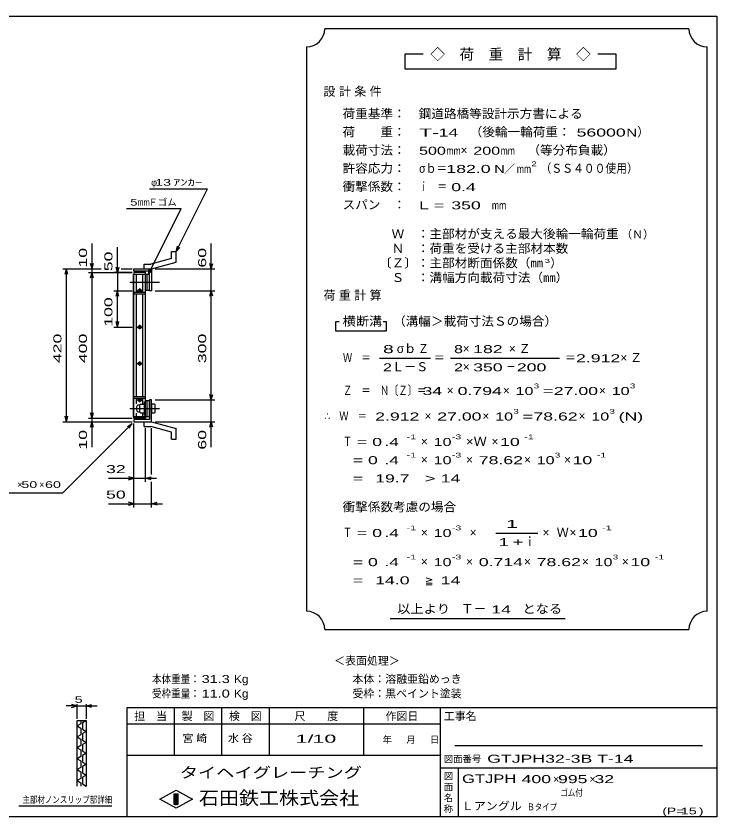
# Model space of a CAD drawing. Units: millimetres, scale not verified. Extents: x -1820 to 1731, y -1282 to 1054.
# Drawn here: x -194 to 1731, y -1146 to 1054 of the extents above; entities that cross this region are included whole.
import ezdxf
from ezdxf.enums import TextEntityAlignment as Align

# ---------------------------------------------------------------- set-up
doc = ezdxf.new("R2010")
doc.units = ezdxf.units.MM
doc.header["$LTSCALE"] = 10
doc.linetypes.add('CHAIN', pattern=[18.5, 12, -1.5, 3.5, -1.5])
for name, color, linetype, lineweight in [('0_2', 150, 'Continuous', 25), ('16', 3, 'Continuous', 25), ('19', 6, 'Continuous', 25), ('22', 4, 'Continuous', 25), ('24', 2, 'Continuous', 25), ('32', 4, 'Continuous', 25)]:
    doc.layers.add(name, color=color, linetype=linetype, lineweight=lineweight)
doc.styles.add('ベクトル', font='')
doc.styles.get('ベクトル').set_extended_font_data('ベクトル')

msp = doc.modelspace()

# ---------------------------------------------------------------- linework, layer by layer
at = {"layer": '0_2'}
for p, q in [((-1729, 1053.5), (1731, 1053.5)), ((1731, 1053.5), (1731, -1146.5)), ((1731, -846.5), (111, -846.5)), ((111, -846.5), (111, -1146.5)), ((241, -846.5), (241, -976.5)), ((371, -976.5), (371, -846.5)), ((501, -846.5), (501, -976.5)), ((761, -976.5), (761, -846.5)), ((971, -846.5), (971, -1146.5)), ((971, -891.5), (111, -891.5)), ((1691, -951.5), (1011, -951.5)), ((111, -976.5), (971, -976.5)), ((971, -1011.5), (1731, -1011.5)), ((1021, -1146.5), (1021, -1011.5)), ((201, -1097.5), (246, -1072.5)), ((246, -1072.5), (291, -1097.5)), ((246, -1122.5), (201, -1097.5)), ((241, -1082.5), (251, -1082.5)), ((241, -1112.5), (241, -1082.5)), ((241, -1082.5), (243, -1082.5)), ((243, -1082.5), (243, -1112.5)), ((245, -1112.5), (245, -1082.5)), ((245, -1082.5), (247, -1082.5)), ((291, -1097.5), (246, -1122.5)), ((247, -1082.5), (247, -1112.5)), ((249, -1112.5), (249, -1082.5)), ((249, -1082.5), (251, -1082.5)), ((251, -1082.5), (251, -1112.5)), ((251, -1082.5), (251, -1112.5)), ((251, -1112.5), (241, -1112.5)), ((243, -1112.5), (245, -1112.5)), ((247, -1112.5), (249, -1112.5)), ((1731, -1146.5), (-1729, -1146.5))]:
    msp.add_line(p, q, dxfattribs=at)
at = {"layer": '16'}
for p, q in [((129.3, -46.5), (129.3, 344.5)), ((129.3, 344.5), (130, 344.5)), ((162, 349), (130, 349)), ((130, 349), (130, 344.5)), ((130, 344.5), (162, 344.5)), ((130, -46.5), (130, 344.5)), ((130, 344.5), (162, 344.5)), ((137.5, 294.5), (137.5, 344.5)), ((154.5, 294.5), (154.5, 344.5)), ((162, 344.5), (162, 349)), ((162, -46.5), (162, 344.5)), ((162, 344.5), (166.5, 344.5)), ((166.5, 300.5), (166.5, 344.5)), ((166.5, 344.5), (172.5, 344.5)), ((172.5, 300.5), (172.5, 344.5)), ((130, 294.5), (130, 290)), ((162, 294.5), (130, 294.5)), ((130, 290), (162, 290)), ((137.5, 8), (137.5, 290)), ((138, 299), (154, 299)), ((144, 302), (148, 302)), ((144, 296), (148, 296)), ((146, 294.5), (146, 305)), ((154.5, 8), (154.5, 290)), ((162, 300.5), (166.5, 300.5)), ((162, 290), (162, 294.5)), ((166.5, 300.5), (172.5, 300.5)), ((138, 199), (154, 199)), ((144, 202), (148, 202)), ((146, 193), (146, 205)), ((144, 196), (148, 196)), ((138, 99), (154, 99)), ((144, 102), (148, 102)), ((144, 96), (148, 96)), ((146, 93), (146, 105)), ((130, 3.5), (130, 8)), ((130, 8), (162, 8)), ((130, 3.5), (162, 3.5)), ((137.5, -11.5), (137.5, 3.5)), ((144, 2), (148, 2)), ((146, -7), (146, 3.5)), ((154.5, -11.5), (154.5, 3.5)), ((162, 3.5), (162, 8)), ((138, -1), (154, -1)), ((144, -4), (148, -4)), ((148, -12.5), (146, -14.5)), ((146, -34.5), (146, -14.5)), ((148, -12.5), (157, -12.5)), ((159, -14.5), (157, -12.5)), ((159, -43), (159, -6)), ((159, -6), (162, -6)), ((162, -2.5), (166.5, -2.5)), ((162, -43), (162, -6)), ((166.5, -46.5), (166.5, -2.5)), ((166.5, -2.5), (172.5, -2.5)), ((172.5, -46.5), (172.5, -2.5)), ((137.5, -46.5), (137.5, -37.5)), ((148, -24.5), (146, -22.5)), ((148, -24.5), (146, -26.5)), ((146, -34.5), (148, -36.5)), ((148, -24.5), (157, -24.5)), ((148, -36.5), (157, -36.5)), ((154.5, -46.5), (154.5, -37.5)), ((157, -24.5), (159, -22.5)), ((159, -26.5), (157, -24.5)), ((157, -36.5), (159, -34.5)), ((159, -43), (162, -43)), ((129.3, -46.5), (130, -46.5)), ((130, -46.5), (162, -46.5)), ((130, -51), (130, -46.5)), ((130, -46.5), (162, -46.5)), ((162, -51), (130, -51)), ((162, -46.5), (162, -51)), ((162, -46.5), (166.5, -46.5)), ((166.5, -46.5), (172.5, -46.5))]:
    msp.add_line(p, q, dxfattribs=at)
at = {"layer": '16', "linetype": 'CHAIN'}
for p, q in [((119, 322.5), (200, 322.5)), ((119, -24.5), (200, -24.5))]:
    msp.add_line(p, q, dxfattribs=at)
at = {"layer": '16'}
for centre, radius, start, end in [((144, 299), 3, 90, 270), ((146, 299), 4, 46.6, 133.4), ((146, 299), 4, 226.6, 313.4), ((148, 299), 3, 270, 90), ((144, 199), 3, 90, 270), ((146, 199), 4, 46.6, 133.4), ((148, 199), 3, 270, 90), ((146, 199), 4, 226.6, 313.4), ((144, 99), 3, 90, 270), ((146, 99), 4, 46.6, 133.4), ((146, 99), 4, 226.6, 313.4), ((148, 99), 3, 270, 90), ((144, -1), 3, 90, 270), ((146, -1), 4, 46.6, 133.4), ((148, -1), 3, 270, 90), ((146, -24.5), 10, 90, 270), ((146, -1), 4, 226.6, 313.4)]:
    msp.add_arc(centre, radius, start, end, dxfattribs=at)
at = {"layer": '19'}
for p, q in [((233.1, 407.1), (246.1, 407.1)), ((233.1, 387.1), (233.1, 407.1)), ((246.1, 377.1), (246.1, 407.1)), ((233.1, 387.1), (176.8, 372)), ((178.5, 359), (246.1, 377.1)), ((130, 353), (130, 359)), ((130, 359), (178.5, 359)), ((172.5, 353), (130, 353)), ((158.5, 372), (176.8, 372)), ((158.5, 359), (158.5, 372)), ((158.5, 359), (178.5, 359)), ((172.5, 299), (172.5, 353)), ((178.5, 359), (178.5, 299)), ((178.5, 299), (172.5, 299)), ((178.5, -1), (172.5, -1)), ((172.5, -1), (172.5, -55)), ((178.5, -61), (178.5, -1)), ((186.5, -12.5), (178.5, -12.5)), ((178.5, -12.5), (178.5, -36.5)), ((188.5, -14.5), (186.5, -12.5)), ((188.5, -34.5), (188.5, -14.5)), ((178.5, -24.5), (186.5, -24.5)), ((178.5, -36.5), (186.5, -36.5)), ((188.5, -22.5), (186.5, -24.5)), ((186.5, -24.5), (188.5, -26.5)), ((186.5, -36.5), (188.5, -34.5)), ((130, -55), (130, -61)), ((172.5, -55), (130, -55)), ((130, -61), (178.5, -61)), ((158.5, -61), (178.5, -61)), ((158.5, -74), (158.5, -61)), ((178.5, -61), (246.1, -79.1)), ((158.5, -74), (176.8, -74)), ((233.1, -89.1), (176.8, -74)), ((246.1, -109.1), (246.1, -79.1)), ((233.1, -109.1), (233.1, -89.1)), ((233.1, -109.1), (246.1, -109.1))]:
    msp.add_line(p, q, dxfattribs=at)
at = {"layer": '22'}
for p, q in [((172.5, 579), (332.5, 579)), ((246.5, 407), (332.5, 579)), ((110, 524.5), (260, 524.5)), ((170, 344.5), (260, 524.5)), ((15, 359), (15, 429)), ((85, 349), (85, 419)), ((246.5, 407), (249.5, 421.6)), ((246.5, 407), (256.5, 418)), ((342.5, 359), (342.5, 429)), ((15, 359), (11, 374)), ((15, 359), (19, 374)), ((342.5, 359), (338.5, 374)), ((342.5, 359), (346.5, 374)), ((-65, 359), (40, 359)), ((-59, 344), (-55, 359)), ((-51, 344), (-55, 359)), ((-55, -61), (-55, 359)), ((5, 359), (40, 359)), ((15, 349), (15, 359)), ((85, 349), (81, 364)), ((89, 364), (85, 349)), ((95, 359), (125, 359)), ((95, 359), (125, 359)), ((170, 344.5), (173, 359.1)), ((170, 344.5), (180, 355.5)), ((188.5, 359), (352.5, 359)), ((342.5, 299), (342.5, 359)), ((5, 349), (125, 349)), ((11, 334), (15, 349)), ((19, 334), (15, 349)), ((15, -51), (15, 349)), ((125, 349), (75, 349)), ((85, 349), (85, 299)), ((75, 299), (125, 299)), ((81, 284), (85, 299)), ((89, 284), (85, 299)), ((85, 199), (85, 299)), ((188.5, 299), (352.5, 299)), ((338.5, 284), (342.5, 299)), ((346.5, 284), (342.5, 299)), ((342.5, -1), (342.5, 299)), ((75, 199), (125, 199)), ((85, 199), (81, 214)), ((85, 199), (89, 214)), ((342.5, -1), (338.5, 14)), ((342.5, -1), (346.5, 14)), ((188.5, -1), (352.5, -1)), ((342.5, -61), (342.5, -1)), ((15, -51), (11, -36)), ((15, -51), (19, -36)), ((-65, -61), (125, -61)), ((-65, -256), (125, -66)), ((-55, -61), (-59, -46)), ((-55, -61), (-51, -46)), ((5, -51), (125, -51)), ((5, -61), (125, -61)), ((11, -76), (15, -61)), ((15, -61), (15, -51)), ((19, -76), (15, -61)), ((15, -131), (15, -61)), ((112, -74), (125, -66)), ((117, -79), (125, -66)), ((130, -226), (130, -66)), ((130, -296), (130, -66)), ((188.5, -61), (352.5, -61)), ((338.5, -76), (342.5, -61)), ((346.5, -76), (342.5, -61)), ((342.5, -131), (342.5, -61)), ((162, -226), (162, -79)), ((178.5, -206), (178.5, -79)), ((60, -216), (130, -216)), ((130, -216), (115, -212)), ((115, -220), (130, -216)), ((130, -216), (162, -216)), ((162, -216), (177, -212)), ((177, -220), (162, -216)), ((162, -216), (192, -216)), ((178.5, -296), (178.5, -226)), ((-265, -256), (-65, -256)), ((60, -286), (130, -286)), ((130, -286), (115, -282)), ((115, -290), (130, -286)), ((130, -286), (178.5, -286)), ((178.5, -286), (193.5, -282)), ((193.5, -290), (178.5, -286)), ((178.5, -286), (208.5, -286))]:
    msp.add_line(p, q, dxfattribs=at)
at = {"layer": '24', "color": 4}
for p, q in [((1654, 1018.5), (654, 1018.5)), ((604, 968.5), (604, -581.5)), ((1704, -581.5), (1704, 968.5)), ((924, 948.5), (874, 948.5)), ((874, 948.5), (874, 908.5)), ((1454, 948.5), (1404, 948.5)), ((1454, 908.5), (1454, 948.5)), ((874, 908.5), (1454, 908.5)), ((694, 213.5), (684, 213.5)), ((684, 213.5), (684, 188.5)), ((824, 213.5), (814, 213.5)), ((824, 188.5), (824, 213.5)), ((684, 188.5), (824, 188.5)), ((804, 113.5), (944, 113.5)), ((999, 113.5), (1299, 113.5)), ((1124, -366.5), (1239, -366.5)), ((834, -601.5), (1314, -601.5)), ((654, -631.5), (1654, -631.5))]:
    msp.add_line(p, q, dxfattribs=at)
for centre, start, end in [((604, 1018.5), 270, 0), ((1704, 1018.5), 180, 270), ((604, -631.5), 0, 90), ((1704, -631.5), 90, 180)]:
    msp.add_arc(centre, 50, start, end, dxfattribs=at)
at = {"layer": '32'}
for p, q in [((-26, -841.5), (-56, -841.5)), ((-26, -841.5), (-41, -837.5)), ((-41, -845.5), (-26, -841.5)), ((-26, -876.5), (-26, -836.5)), ((-26, -841.5), (-1, -841.5)), ((-1, -836.5), (-1, -876.5)), ((-1, -841.5), (14, -837.5)), ((14, -845.5), (-1, -841.5)), ((-1, -841.5), (29, -841.5)), ((-26, -881.5), (-1, -881.5)), ((-26, -1061.5), (-26, -881.5)), ((-16, -890.5), (-26, -896.5)), ((-26, -896.5), (-16, -902.5)), ((-16, -881.5), (-16, -890.5)), ((-1, -881.5), (-11, -887.5)), ((-11, -887.5), (-11, -905.5)), ((-1, -881.5), (-1, -1061.5)), ((-16, -920.5), (-26, -926.5)), ((-16, -902.5), (-16, -920.5)), ((-11, -905.5), (-1, -911.5)), ((-1, -911.5), (-11, -917.5)), ((-11, -917.5), (-11, -935.5)), ((-26, -926.5), (-16, -932.5)), ((-16, -932.5), (-16, -950.5)), ((-11, -935.5), (-1, -941.5)), ((-1, -941.5), (-11, -947.5)), ((-16, -950.5), (-26, -956.5)), ((-26, -956.5), (-16, -962.5)), ((-16, -962.5), (-16, -980.5)), ((-11, -947.5), (-11, -965.5)), ((-11, -965.5), (-1, -971.5)), ((-16, -980.5), (-26, -986.5)), ((-26, -986.5), (-16, -992.5)), ((-1, -971.5), (-11, -977.5)), ((-11, -977.5), (-11, -995.5)), ((-16, -1010.5), (-26, -1016.5)), ((-16, -992.5), (-16, -1010.5)), ((-11, -995.5), (-1, -1001.5)), ((-1, -1001.5), (-11, -1007.5)), ((-11, -1007.5), (-11, -1025.5)), ((-26, -1016.5), (-16, -1022.5)), ((-16, -1022.5), (-16, -1040.5)), ((-11, -1025.5), (-1, -1031.5)), ((-1, -1031.5), (-11, -1037.5)), ((-16, -1040.5), (-26, -1046.5)), ((-26, -1046.5), (-16, -1052.5)), ((-16, -1052.5), (-16, -1061.5)), ((-11, -1037.5), (-11, -1055.5)), ((-11, -1055.5), (-1, -1061.5)), ((69, -1116.5), (-186, -1116.5))]:
    msp.add_line(p, q, dxfattribs=at)

# ---------------------------------------------------------------- texts
at = {"layer": '0_2', "style": 'ベクトル'}
for s, height, p in [('担\u3000当', 21.99, (131, -869.5)), ('製\u3000図', 21.99, (261, -869.5)), ('検\u3000図', 21.99, (391, -869.5)), ('尺\u3000\u3000度', 21.99, (571, -869.5)), ('作図日', 21.99, (821, -869.5)), ('工事名', 21.99, (981, -869.5)), ('年', 18.3, (813, -934)), ('月', 18.3, (878, -934)), ('日', 18.3, (943, -934)), ('図面番号', 18.33, (981, -987)), ('図', 18.3, (981, -1034)), ('面', 18.3, (981, -1064)), ('名', 18.3, (981, -1094)), ('称', 18.3, (981, -1124))]:
    msp.add_text(s, height=height, dxfattribs=at).set_placement(p, align=Align.MIDDLE_LEFT)
at = {"layer": '0_2', "color": 222, "style": 'ベクトル'}
for s, height, width, p in [('タイヘイグレーチング', 29.33, 1.25, (256, -1024.5)), ('石田鉄工株式会社', 36.66, 1.1, (308.5, -1094.5))]:
    msp.add_text(s, height=height, dxfattribs=dict(at, width=width)).set_placement(p, align=Align.MIDDLE_LEFT)
at = {"layer": '22', "color": 2, "style": 'ベクトル'}
for s, height, p in [('φ', 18.3, (177.5, 596.5)), ('Ｆゴム', 18.33, (170, 542)), ('×', 18.3, (-190, -233.5)), ('×', 18.3, (-130, -233.5)), ('＜表面処理＞', 21.99, (680, -717.5)), ('本体：', 21.99, (730, -767.5)), ('溶融亜鉛めっき', 21.99, (820, -767.5)), ('受枠：', 21.99, (730, -807.5)), ('黒ペイント塗装', 21.99, (820, -807.5)), ('×', 22, (1281, -1042.5)), ('×', 22, (1381, -1042.5))]:
    msp.add_text(s, height=height, dxfattribs=at).set_placement(p, align=Align.MIDDLE_LEFT)
for s, height, width, p in [(' 13 ', 18.33, 1.6, (177.5, 596.5)), ('ｱﾝｶｰ', 18.33, 1.6, (237.5, 596.5)), ('5', 18.3, 1.45, (120, 542)), ('mm', 18.33, 0.75, (140, 542)), (' 32 ', 21.99, 1.65, (40, -191)), (' 50 ', 18.33, 1.6, (-190, -233.5)), (' 60 ', 18.33, 1.6, (-125, -233.5)), (' 50 ', 21.99, 1.65, (40, -261)), ('本体重量：', 21.99, 0.85, (180, -767.5)), (' 31.3', 21.99, 1.35, (305, -767.5)), ('Kg', 21.99, 1.1, (405, -767.5)), ('受枠重量：', 21.99, 0.85, (180, -807.5)), (' 11.0', 21.99, 1.35, (305, -807.5)), ('Kg', 21.99, 1.1, (405, -807.5)), ('1/', 21.99, 2, (574, -931.5)), (' 10 ', 21.99, 2, (604, -931.5)), ('GTJPH32-3B T-14               ', 21.99, 1.65, (1100, -986.5)), ('GTJPH', 23.46, 1.45, (1031, -1041.5)), (' 400 ', 21.99, 1.65, (1181, -1042.5)), (' 995 ', 21.99, 1.65, (1281, -1042.5)), (' 32 ', 21.99, 1.65, (1381, -1042.5)), ('ゴム付', 18.33, 0.8, (1301, -1080)), ('Ｌアングル', 21.99, 1.1, (1030, -1116.5)), ('Ｂタイプ', 18.33, 0.8, (1210, -1119)), ('(P=', 18.33, 1.55, (1581, -1130)), (' 15 ', 18.33, 1.6, (1621, -1130)), (')', 18.3, 1.6, (1681, -1130))]:
    msp.add_text(s, height=height, dxfattribs=dict(at, width=width)).set_placement(p, align=Align.MIDDLE_LEFT)
at = {"layer": '22', "color": 2, "style": 'ベクトル', "width": 1.65}
for s, p in [(' 10 ', (-10, 349)), (' 50 ', (60, 339)), (' 60 ', (317.5, 349)), (' 100 ', (60, 186.5)), (' 420 ', (-80, 86.5)), (' 400 ', (-10, 86.5)), (' 300 ', (317.5, 86.5)), (' 10 ', (-10, -151)), (' 60 ', (317.5, -151))]:
    msp.add_text(s, height=21.99, rotation=90, dxfattribs=at).set_placement(p, align=Align.MIDDLE_LEFT)
at = {"layer": '22', "color": 2, "char_height": 21.99, "attachment_point": 4, "style": 'ベクトル'}
for s, insert in [('\\T1.25;宮崎\u3000', (263.5, -931.5)), ('\\T1.25;水谷\u3000', (388.5, -931.5))]:
    msp.add_mtext(s, dxfattribs=dict(at, insert=insert))
at = {"layer": '24', "style": 'ベクトル'}
for s, height, p in [('◇\u3000荷\u3000重\u3000計\u3000算\u3000◇', 29.33, (944, 948.5)), ('）', 24.2, (1512, 735)), ('×', 24.2, (1027, 685)), ('／', 22, (1146.5, 633.5)), ('（Ｎ）', 21.99, (1468, 453.5)), ('）', 24.2, (1273, 375)), ('σｂ', 24.19, (852, 140)), ('×', 24.2, (1033, 140)), ('Ｌ－Ｓ', 24.19, (839, 90)), ('×', 24.2, (1033, 90)), ('×', 24.2, (989, 25)), ('×', 24.2, (1143, 25)), ('×', 24.2, (1407, 25)), ('×', 24.2, (928, -45)), ('×', 24.2, (1087, -45)), ('×', 24.2, (1351, -45)), ('×', 24.2, (918, -115)), ('×', 24.2, (1112, -115)), ('×', 24.2, (918, -165)), ('×', 24.2, (1042, -165)), ('×', 24.2, (1201, -165)), ('×', 24.2, (1311, -165)), ('×', 24.2, (918, -365)), ('×', 24.2, (1052, -365)), ('×', 24.2, (1252, -365)), ('Ｗ', 24.2, (1291, -365)), ('×', 24.2, (1326, -365)), ('ｉ', 24.2, (1200.5, -390)), ('×', 24.2, (918, -445)), ('×', 24.2, (1042, -445)), ('×', 24.2, (1201, -445)), ('×', 24.2, (1360, -445)), ('×', 24.2, (1470, -445)), ('≧', 22, (929, -496.5)), ('Ｔ－', 25.66, (1028, -574))]:
    msp.add_text(s, height=height, dxfattribs=at).set_placement(p, align=Align.MIDDLE_LEFT)
for s, height, width, p in [('荷重基準：\u3000', 24.19, 1.05, (703, 785)), ('鋼道路橋等設計示方書による', 24.19, 1.05, (912, 785)), ('荷\u3000\u3000重：\u3000', 24.19, 1.05, (703, 735)), ('（後輪一輪荷重：', 24.19, 1.05, (1052, 735)), ('T-', 21.99, 2, (913, 733.5)), (' 14 ', 21.99, 1.65, (953, 733.5)), (' 56000', 21.99, 1.65, (1332, 733.5)), ('N', 22, 1.4, (1482, 733.5)), ('載荷寸法：\u3000', 24.19, 1.05, (703, 685)), ('500', 21.99, 1.5, (913, 683.5)), ('mm', 21.99, 0.8, (988, 683.5)), ('200', 21.99, 1.5, (1062, 683.5)), ('mm', 21.99, 0.8, (1137, 683.5)), ('\u3000（等分布負載）', 24.19, 1.05, (1176, 685)), ('許容応力：\u3000', 24.19, 1.05, (703, 635)), ('σｂ＝', 24.19, 0.9, (913, 635)), ('182.0', 21.99, 1.65, (988, 633.5)), ('N', 22, 1.4, (1119, 633.5)), ('mm', 21.99, 0.8, (1181.5, 633.5)), ('2', 13.2, 1.5, (1221.5, 647.5)), ('（ＳＳ４００使用）', 24.19, 0.9, (1246.5, 635)), ('衝撃係数：\u3000', 24.19, 1.05, (703, 585)), ('ｉ\u3000＝', 24.19, 0.75, (913, 585)), (' 0.4', 21.99, 1.65, (988, 583.5)), ('スパン\u3000：\u3000', 24.19, 1.05, (703, 535)), ('L =', 21.99, 1.65, (913, 533.5)), (' 350 ', 21.99, 1.65, (988, 533.5)), ('mm', 21.99, 0.8, (1113, 533.5)), ('\u3000Ｗ\u3000：主部材が支える最大後輪一輪荷重', 24.19, 1.05, (803, 455)), ('\u3000Ｎ\u3000：荷重を受ける主部材本数', 24.19, 1.05, (803, 415)), ('〔Ｚ〕：主部材断面係数（㎜', 24.19, 1.05, (803, 375)), ('3', 11, 1.8, (1258, 381)), ('\u3000Ｓ\u3000：溝幅方向載荷寸法（㎜）', 24.19, 1.05, (803, 335)), ('横断溝', 24.19, 1.1, (703, 215)), ('\u3000（溝幅＞載荷寸法Ｓの場合）', 24.19, 1.05, (807, 215)), ('8', 22, 1.8, (814, 138.5)), ('Ｚ', 24.2, 0.9, (910, 140)), ('8', 22, 1.5, (1009, 138.5)), (' 182 ', 21.99, 1.65, (1048, 138.5)), ('Ｗ\u3000＝', 24.19, 0.75, (704, 115)), ('＝', 24.2, 0.9, (954, 115)), ('＝', 24.2, 0.9, (1314, 115)), ('2.912', 21.99, 1.65, (1344, 113.5)), ('2', 22, 1.5, (814, 88.5)), ('2', 22, 1.5, (1009, 88.5)), (' 350 ', 21.99, 1.65, (1048, 88.5)), ('－', 24.2, 0.75, (1153, 90)), (' 200 ', 21.99, 1.65, (1168, 88.5)), ('3', 13.2, 1.5, (1228, 37.5)), ('3', 13.2, 1.5, (1492, 37.5)), ('Ｚ\u3000＝\u3000Ｎ〔Ｚ〕＝', 24.19, 0.75, (704, 25)), (' 34 ', 21.99, 1.65, (909, 23.5)), ('0.794', 21.99, 1.65, (1019, 23.5)), ('10', 21.99, 1.5, (1178, 23.5)), ('=', 22, 1.7, (1253, 23.5)), ('27.00', 21.99, 1.65, (1283, 23.5)), ('10', 21.99, 1.5, (1442, 23.5)), ('∴\u3000Ｗ\u3000＝', 24.19, 0.75, (654, -45)), (' 2.912', 21.99, 1.65, (779, -46.5)), ('27.00', 21.99, 1.65, (963, -46.5)), ('10', 21.99, 1.5, (1122, -46.5)), ('3', 13.2, 1.5, (1172, -32.5)), ('=', 22, 1.7, (1197, -46.5)), ('78.62', 21.99, 1.65, (1227, -46.5)), ('10', 21.99, 1.5, (1386, -46.5)), ('3', 13.2, 1.5, (1436, -32.5)), ('(N)', 21.99, 1.65, (1461, -46.5)), ('Ｔ', 24.2, 0.75, (704, -115)), (' = 0', 21.99, 1.65, (729, -116.5)), (' .4 ', 21.99, 1.65, (804, -116.5)), ('-1', 13.2, 1.65, (879, -102.5)), ('10', 21.99, 1.5, (953, -116.5)), ('-3', 13.2, 1.65, (1003, -102.5)), ('×Ｗ', 24.19, 1.1, (1042, -115)), (' 10 ', 21.99, 1.65, (1122, -116.5)), ('-1', 13.2, 1.65, (1202, -102.5)), ('-1', 13.2, 1.65, (879, -152.5)), ('-3', 13.2, 1.65, (1003, -152.5)), ('3', 13.2, 1.5, (1286, -152.5)), ('-1', 13.2, 1.65, (1401, -152.5)), ('  = 0', 21.99, 1.65, (704, -166.5)), (' .4 ', 21.99, 1.65, (804, -166.5)), ('10', 21.99, 1.5, (953, -166.5)), ('78.62', 21.99, 1.65, (1077, -166.5)), ('10', 21.99, 1.5, (1236, -166.5)), (' 10 ', 21.99, 1.65, (1321, -166.5)), ('  =', 21.99, 1.65, (704, -216.5)), (' 19.7', 21.99, 1.65, (779, -216.5)), ('>', 22, 1.7, (929, -216.5)), (' 14 ', 21.99, 1.65, (959, -216.5)), ('衝撃係数考慮の場合', 24.19, 1.05, (703, -295)), ('-1', 13.2, 1.65, (879, -352.5)), ('-3', 13.2, 1.65, (1003, -352.5)), ('-1', 13.2, 1.65, (1416, -352.5)), ('Ｔ', 24.2, 0.75, (704, -365)), (' = 0', 21.99, 1.65, (729, -366.5)), (' .4 ', 21.99, 1.65, (804, -366.5)), ('10', 21.99, 1.5, (953, -366.5)), (' 10 ', 21.99, 1.65, (1336, -366.5)), ('  = 0', 21.99, 1.65, (704, -446.5)), (' .4 ', 21.99, 1.65, (804, -446.5)), ('-1', 13.2, 1.65, (879, -432.5)), ('10', 21.99, 1.5, (953, -446.5)), ('-3', 13.2, 1.65, (1003, -432.5)), ('0.714', 21.99, 1.65, (1077, -446.5)), ('78.62', 21.99, 1.65, (1236, -446.5)), ('10', 21.99, 1.5, (1395, -446.5)), ('3', 13.2, 1.5, (1445, -432.5)), (' 10 ', 21.99, 1.65, (1480, -446.5)), ('-1', 13.2, 1.65, (1560, -432.5)), ('  =', 21.99, 1.65, (704, -496.5)), (' 14.0', 21.99, 1.65, (779, -496.5)), (' 14 ', 21.99, 1.65, (959, -496.5)), ('以上より\u3000', 24.19, 1.1, (853, -575)), (' 14 ', 21.99, 1.65, (1098, -576.5)), ('となる', 24.19, 1.1, (1197, -575))]:
    msp.add_text(s, height=height, dxfattribs=dict(at, width=width)).set_placement(p, align=Align.MIDDLE_LEFT)
at = {"layer": '24', "attachment_point": 4, "style": 'ベクトル'}
for s, insert, char_height in [('\\T1.28;設計条件', (650.5, 845), 24.19), ('\\T1.28;荷重計算', (650.5, 285), 24.19), ('\\T1.42;×Ｚ', (1159.5, 140), 24.19), ('\\T1.42;×Ｚ', (1465.5, 115), 24.19), ('\\T1.25;\\W2;\\~1\\~', (1131.5, -341.5), 21.99), ('\\T1.33;\\W1.75;1+', (1131.5, -391.5), 21.99)]:
    msp.add_mtext(s, dxfattribs=dict(at, insert=insert, char_height=char_height))
at = {"layer": '32', "color": 2, "style": 'ベクトル'}
for s, width, p in [(' 5 ', 1.6, (-43.5, -824)), ('主部材ノンスリップ部詳細', 0.8, (-176, -1099))]:
    msp.add_text(s, height=18.33, dxfattribs=dict(at, width=width)).set_placement(p, align=Align.MIDDLE_LEFT)

doc.saveas('drawing.dxf')
